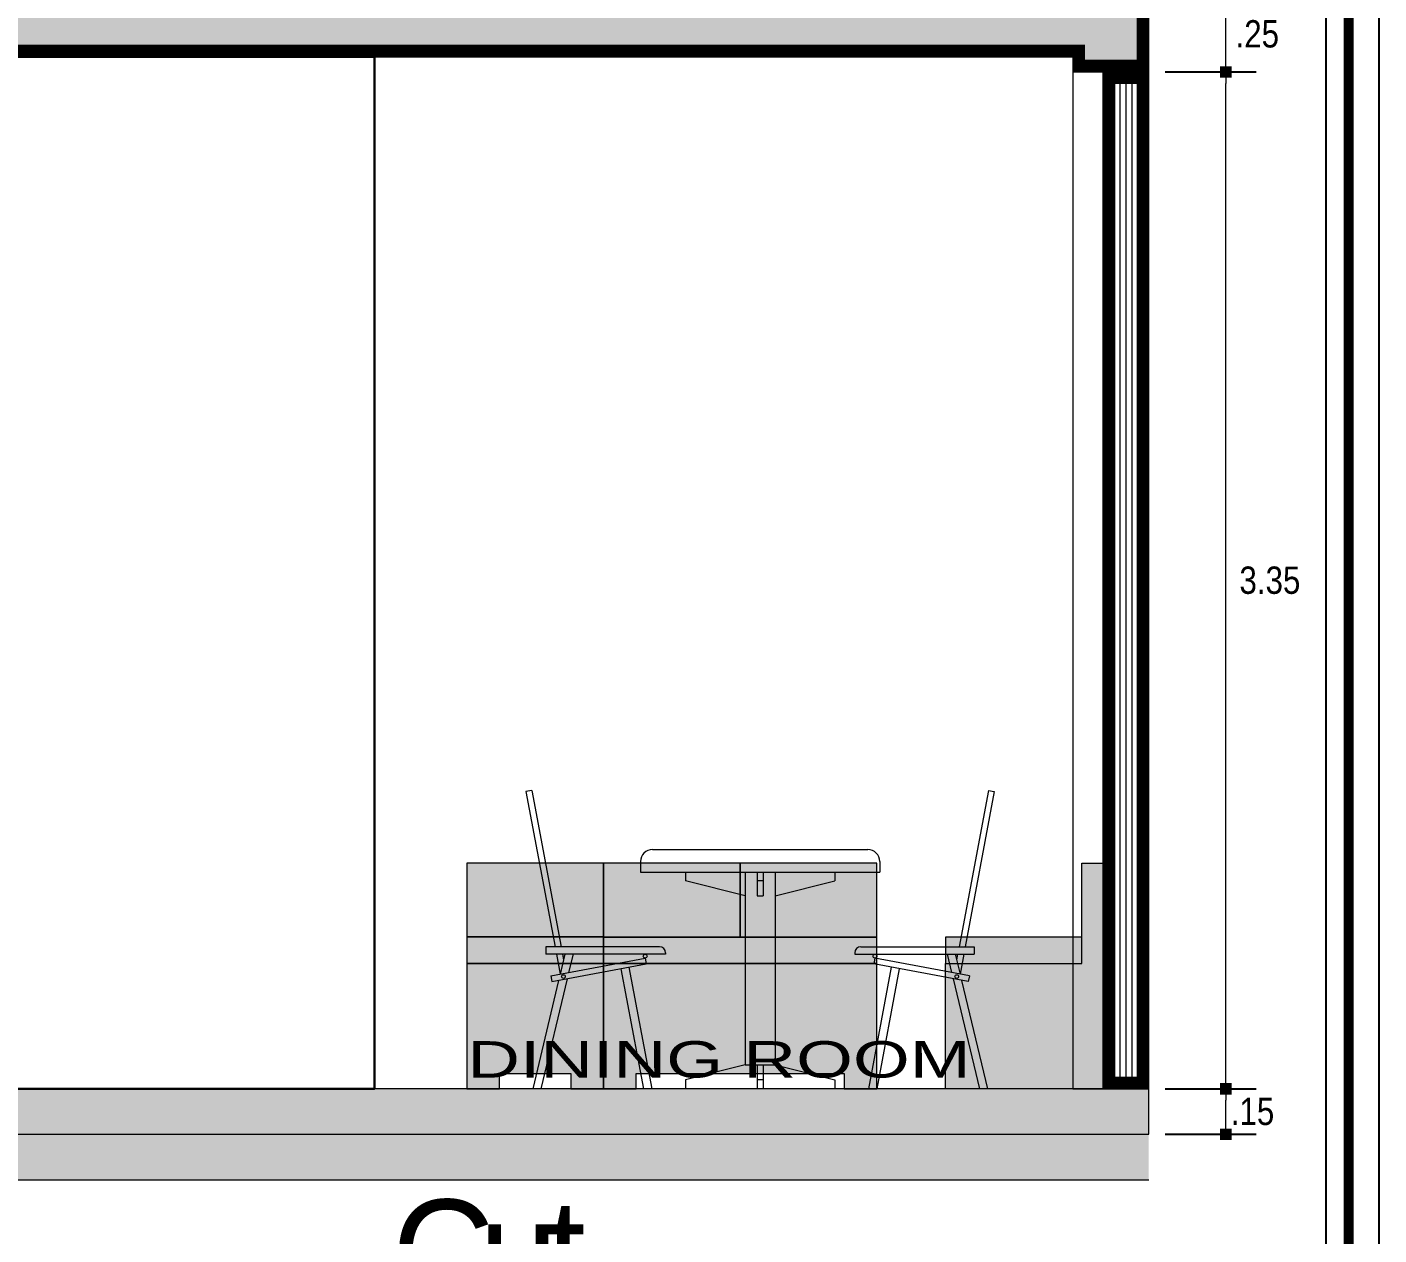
# Model space of a CAD drawing. Header units: millimetres. Extents: x 1555 to 3397, y 790 to 1592.
# Drawn here: x 1726.18 to 1730.633, y 804.429 to 808.408 of the extents above; entities that cross this region are included whole.
import ezdxf

# ---------------------------------------------------------------- set-up
doc = ezdxf.new("R2010")
doc.units = ezdxf.units.MM
doc.layers.get('0').update_dxf_attribs({"lineweight": 5})
doc.layers.get('Defpoints').update_dxf_attribs({"lineweight": 5})
for name, color, linetype, lineweight in [('0-Hach de Muro Alto', 145, 'Continuous', 5), ('0-Muro Alto', 145, 'Continuous', 5), ('02', 2, 'Continuous', 5), ('CONCRETO', 139, 'Continuous', 9), ('CONCRETO DE LOSA ALIGERADO', 251, 'Continuous', 5), ('COTA', 250, 'Continuous', 9), ('LOSA STDIO ARQ', 7, 'Continuous', 13), ('MARCO DE MENBRETE', 252, 'Continuous', 25), ('MARCO DE VENTANA Y PUERTA', 250, 'Continuous', 13), ('muebles', 8, 'Continuous', 5), ('PISO LM02', 250, 'Continuous', 18), ('sub testooo', 20, 'Continuous', 13), ('TEXT2', 7, 'Continuous', 9)]:
    doc.layers.add(name, color=color, linetype=linetype, lineweight=lineweight)
for name, color, linetype, lineweight, true_color in [('COLUMNA ELEVACION', 7, 'Continuous', 9, 0x44484a), ('CONCRETO DE  N.P.T.', 7, 'Continuous', 20, 0x4a4747), ('HACH TERRENO NATURAL', 7, 'Continuous', 9, 0x99502e), ('MARCO  LOGITO LM', 7, 'Continuous', 25, 0x5b584a), ('MUEBLESSS', 7, 'Continuous', 0, 0x3d3d3d), ('MURO INTERIOR 01', 7, 'Continuous', 30, 0x4b4d46), ('RELLENO DE MURO CORTE', 7, 'Continuous', 5, 0x5b605f), ('SILLON LM01', 7, 'Continuous', 15, 0x7b877c), ('SILLON LM02', 7, 'Continuous', 15, 0x6b6a56), ('SILLON LM03', 7, 'Continuous', 15, 0x6a7062)]:
    doc.layers.add(name, color=color, linetype=linetype, lineweight=lineweight, true_color=true_color)
doc.layers.add('LOGO', color=7, linetype='Continuous')
doc.styles.add('DETALLES', font='techl___.ttf')
doc.styles.add('TEXTO-AMBIENTES', font='GOTHIC.TTF', dxfattribs={"width": 1.5, "height": 0.125})
doc.dimstyles.new('50$0', dxfattribs={"dimscale": 0, "dimtxt": 0.09, "dimasz": 0.038, "dimexe": 0.1, "dimexo": 0.05, "dimgap": 0.02, "dimtad": 2, "dimtih": 1, "dimtoh": 1, "dimlfac": -1, "dimzin": 4, "dimdsep": 46, "dimtxsty": 'DETALLES', "dimblk": 'BOXFILLED', "dimcen": 2.5, "dimclrd": 256, "dimclre": 256, "dimclrt": 256, "dimazin": 0, "dimtfac": 1, "dimtmove": 0, "dimatfit": 2, "dimldrblk": 'DOT', "dimfxl": 0.2, "dimfxlon": 1, "dimtolj": 1, "dimtzin": 0, "dimlwd": -1, "dimarcsym": 0})

# ---------------------------------------------------------------- blocks, each defined once
blk = doc.blocks.new('MESASIEL')
for p, q in [((136.2, -111.3), (134.23, -111.67)), ((134.23, -111.67), (143.98, -163.59)), ((136.2, -111.3), (146.01, -163.59)), ((288.89, -111.3), (279.08, -163.59)), ((290.86, -111.67), (281.11, -163.59)), ((288.89, -111.3), (290.86, -111.67)), ((176.55, -131.09), (248.55, -131.09)), ((172.55, -135.09), (172.55, -138.59)), ((252.55, -135.09), (252.55, -138.59)), ((172.55, -138.59), (252.55, -138.59)), ((187.55, -138.59), (187.55, -141.59)), ((207.55, -138.59), (207.55, -203.09)), ((211.55, -138.59), (211.55, -146.59)), ((213.55, -138.59), (213.55, -146.59)), ((217.55, -138.59), (217.55, -203.09)), ((237.55, -138.59), (237.55, -141.59)), ((207.55, -146.59), (187.55, -141.59)), ((213.55, -141.59), (211.55, -141.59)), ((217.55, -146.59), (237.55, -141.59)), ((211.55, -146.59), (213.55, -146.59)), ((140.91, -163.59), (140.91, -166.09)), ((178.91, -163.59), (140.91, -163.59)), ((180.91, -166.09), (140.91, -166.09)), ((144.45, -166.09), (145.69, -172.7)), ((147.27, -166.09), (145.69, -172.7)), ((146.48, -166.09), (146.83, -167.93)), ((149.99, -166.09), (148.53, -172.17)), ((180.91, -165.59), (180.91, -166.09)), ((244.18, -165.59), (244.18, -166.09)), ((244.18, -166.09), (284.18, -166.09)), ((246.18, -163.59), (284.18, -163.59)), ((275.1, -166.09), (276.56, -172.17)), ((277.82, -166.09), (279.4, -172.7)), ((278.61, -166.09), (278.26, -167.93)), ((280.64, -166.09), (279.4, -172.7)), ((284.18, -163.59), (284.18, -166.09)), ((142.55, -173.29), (174.13, -167.36)), ((142.92, -175.26), (174.5, -169.33)), ((166, -170.92), (173.54, -211.09)), ((168.67, -170.42), (176.31, -211.09)), ((174.13, -167.36), (174.5, -169.33)), ((256.42, -170.42), (248.78, -211.09)), ((250.96, -167.36), (250.59, -169.33)), ((282.17, -175.26), (250.59, -169.33)), ((282.54, -173.29), (250.96, -167.36)), ((259.09, -170.92), (251.55, -211.09)), ((145.18, -174.83), (136.52, -211.09)), ((148.02, -174.3), (139.23, -211.09)), ((142.55, -173.29), (142.92, -175.26)), ((277.07, -174.3), (285.86, -211.09)), ((279.91, -174.83), (288.58, -211.09)), ((282.54, -173.29), (282.17, -175.26)), ((207.55, -203.09), (187.55, -208.09)), ((207.55, -203.09), (217.55, -203.09)), ((211.55, -203.09), (211.55, -211.09)), ((213.55, -203.09), (213.55, -211.09)), ((217.55, -203.09), (237.55, -208.09)), ((187.55, -208.09), (187.55, -211.09)), ((213.55, -208.09), (211.55, -208.09)), ((237.55, -208.09), (237.55, -211.09))]:
    blk.add_line(p, q)
for centre in [(174.13, -166.73), (250.96, -166.73), (146.78, -173.56), (278.31, -173.56)]:
    blk.add_circle(centre, 0.635)
for centre, radius, start, end in [((176.55, -135.09), 4, 90, 180), ((248.55, -135.09), 4, 0, 90), ((178.91, -165.59), 2, 0, 90), ((246.18, -165.59), 2, 90, 180)]:
    blk.add_arc(centre, radius, start, end)
blk = doc.blocks.new('A$C14F77C9F')
blk.add_blockref('MESASIEL', (-134.23, 211.09))
blk = doc.blocks.new('_BOXFILLED')
at = {"color": 0, "linetype": 'ByBlock'}
blk.add_line((-0.5, 0), (-1, 0), dxfattribs=at)
blk.add_solid([(-0.5, 0.5), (0.5, 0.5), (-0.5, -0.5), (0.5, -0.5)], dxfattribs=at)
blk = doc.blocks.new('*D442')
at = {"layer": 'COTA', "lineweight": -2, "transparency": 16777216}
for p, q in [((1729.928, 804.9105), (1730.228, 804.9105)), ((1729.928, 804.7605), (1730.228, 804.7605))]:
    blk.add_line(p, q, dxfattribs=at)
at = {"layer": 'COTA', "transparency": 16777216}
blk.add_line((1730.128, 804.7985), (1730.128, 804.8725), dxfattribs=at)
at = {"layer": 'Defpoints', "color": 0, "transparency": 16777216}
for p in [(1729.8746, 804.9105), (1730.128, 804.9105), (1729.8746, 804.7605)]:
    blk.add_point(p, dxfattribs=at)
at = {"layer": 'COTA', "transparency": 16777216, "xscale": 0.038, "yscale": 0.038, "zscale": 0.038}
for p, rotation in [((1730.128, 804.9105), 90), ((1730.128, 804.7605), 270)]:
    blk.add_blockref('_BOXFILLED', p, dxfattribs=dict(at, rotation=rotation))
at = {"layer": 'COTA', "transparency": 16777216, "insert": (1730.2162, 804.8355), "char_height": 0.09, "attachment_point": 5, "style": 'DETALLES'}
blk.add_mtext('\\A1;.15', dxfattribs=at)
blk = doc.blocks.new('_Dot')
at = {"layer": '02', "color": 0, "lineweight": -2}
blk.add_line((-0.5, 0), (-1, 0), dxfattribs=at)
at = {"layer": '02', "color": 0, "const_width": 0.5}
blk.add_lwpolyline([(-0.25, 0, 1), (0.25, 0, 1)], format="xyb", close=True, dxfattribs=at)
blk = doc.blocks.new('*D443')
at = {"layer": 'COTA', "lineweight": -2, "transparency": 16777216}
for p, q in [((1729.928, 808.2605), (1730.228, 808.2605)), ((1729.928, 804.9105), (1730.228, 804.9105))]:
    blk.add_line(p, q, dxfattribs=at)
at = {"layer": 'COTA', "transparency": 16777216}
blk.add_line((1730.128, 804.9485), (1730.128, 808.2225), dxfattribs=at)
at = {"layer": 'Defpoints', "color": 0, "transparency": 16777216}
for p in [(1729.8746, 808.2605), (1730.128, 808.2605), (1729.8746, 804.9105)]:
    blk.add_point(p, dxfattribs=at)
at = {"layer": 'COTA', "transparency": 16777216, "xscale": 0.038, "yscale": 0.038, "zscale": 0.038}
for p, rotation in [((1730.128, 808.2605), 90), ((1730.128, 804.9105), 270)]:
    blk.add_blockref('_BOXFILLED', p, dxfattribs=dict(at, rotation=rotation))
at = {"layer": 'COTA', "transparency": 16777216, "insert": (1730.2735, 806.5855), "char_height": 0.09, "attachment_point": 5, "style": 'DETALLES'}
blk.add_mtext('\\A1;3.35', dxfattribs=at)
blk = doc.blocks.new('*D444')
at = {"layer": 'COTA', "lineweight": -2, "transparency": 16777216}
for p, q in [((1729.928, 808.5105), (1730.228, 808.5105)), ((1729.928, 808.2605), (1730.228, 808.2605))]:
    blk.add_line(p, q, dxfattribs=at)
at = {"layer": 'COTA', "transparency": 16777216}
blk.add_line((1730.128, 808.2985), (1730.128, 808.4725), dxfattribs=at)
at = {"layer": 'Defpoints', "color": 0, "transparency": 16777216}
for p in [(1729.8746, 808.5105), (1730.128, 808.5105), (1729.8746, 808.2605)]:
    blk.add_point(p, dxfattribs=at)
at = {"layer": 'COTA', "transparency": 16777216, "xscale": 0.038, "yscale": 0.038, "zscale": 0.038}
for p, rotation in [((1730.128, 808.5105), 90), ((1730.128, 808.2605), 270)]:
    blk.add_blockref('_BOXFILLED', p, dxfattribs=dict(at, rotation=rotation))
at = {"layer": 'COTA', "transparency": 16777216, "insert": (1730.2319, 808.3855), "char_height": 0.09, "attachment_point": 5, "style": 'DETALLES'}
blk.add_mtext('\\A1;.25', dxfattribs=at)
blk = doc.blocks.new('A$C23D843CB')
at = {"layer": 'SILLON LM02'}
blk.add_hatch(color=256, dxfattribs=at).paths.add_polyline_path([(-0.1969, 0.3022), (0.2531, 0.3022), (0.2531, 0.2152), (-0.1969, 0.2152)])
at = {"layer": 'SILLON LM03'}
blk.add_hatch(color=256, dxfattribs=at).paths.add_polyline_path([(0.2531, 0.2152), (-0.1969, 0.2152), (-0.1969, 0.5454), (-0.2669, 0.5454), (-0.2669, -0.1978), (0.2531, -0.1978)])
at = {"layer": 'MUEBLESSS'}
for points in [[(0.2531, 0.2152), (-0.1969, 0.2152), (-0.1969, 0.5454), (-0.2669, 0.5454), (-0.2669, -0.1978), (0.2531, -0.1978)], [(-0.1969, 0.3022), (0.2531, 0.3022), (0.2531, 0.2152), (-0.1969, 0.2152)]]:
    blk.add_lwpolyline(points, close=True, dxfattribs=at)
blk = doc.blocks.new('A$C0D822149')
at = {"layer": 'SILLON LM01'}
h = blk.add_hatch(color=256, dxfattribs=at)
h.paths.add_polyline_path([(-0.0056, 0.5283), (-0.4556, 0.5283), (-0.4556, 0.2339), (-0.0056, 0.2339)])
h.paths.add_polyline_path([(0.4444, 0.5283), (-0.0056, 0.5283), (-0.0056, 0.2339), (0.4444, 0.2339)])
at = {"layer": 'SILLON LM02'}
blk.add_hatch(color=256, dxfattribs=at).paths.add_polyline_path([(0.4444, 0.2851), (-0.4556, 0.2851), (-0.4556, 0.1982), (0.4444, 0.1982)])
at = {"layer": 'SILLON LM03'}
blk.add_hatch(color=256, dxfattribs=at).paths.add_polyline_path([(0.4444, 0.1982), (-0.4556, 0.1982), (-0.4556, -0.2149), (-0.3484, -0.2149), (-0.3484, -0.1649), (0.3373, -0.1649), (0.3373, -0.2149), (0.4444, -0.2149)])
at = {"layer": 'MUEBLESSS'}
for p, q in [((-0.4556, 0.4951), (-0.4556, -0.2149)), ((0.3448, 0.5283), (-0.3559, 0.5283)), ((0.4444, -0.2149), (0.4444, 0.4951)), ((-0.3484, -0.1649), (0.3373, -0.1649)), ((0.3373, -0.1649), (0.3373, -0.2149)), ((-0.4556, -0.2149), (-0.3484, -0.2149)), ((-0.3484, -0.2149), (-0.3484, -0.2047)), ((0.3373, -0.2149), (0.4444, -0.2149))]:
    blk.add_line(p, q, dxfattribs=at)
for points in [[(0.4444, 0.5283), (-0.4556, 0.5283), (-0.4556, 0.2851), (0.4444, 0.2851)], [(-0.0056, 0.5283), (-0.4556, 0.5283), (-0.4556, 0.2851), (-0.0056, 0.2851)], [(0.4444, 0.5283), (-0.0056, 0.5283), (-0.0056, 0.2851), (0.4444, 0.2851)], [(0.4444, 0.2851), (-0.4556, 0.2851), (-0.4556, 0.1982), (0.4444, 0.1982)], [(0.4444, 0.1982), (-0.4556, 0.1982), (-0.4556, -0.2149), (-0.3484, -0.2149), (-0.3484, -0.1649), (0.3373, -0.1649), (0.3373, -0.2149), (0.4444, -0.2149)]]:
    blk.add_lwpolyline(points, close=True, dxfattribs=at)
blk = doc.blocks.new('A$C30E4131D')
at = {"layer": 'SILLON LM01'}
blk.add_hatch(color=256, dxfattribs=at).paths.add_polyline_path([(0.1841, 0.4726), (-0.2659, 0.4726), (-0.2659, 0.1781), (0.1841, 0.1781)])
at = {"layer": 'SILLON LM02'}
blk.add_hatch(color=256, dxfattribs=at).paths.add_polyline_path([(0.1841, 0.2294), (-0.2659, 0.2294), (-0.2659, 0.1424), (0.1841, 0.1424)])
at = {"layer": 'SILLON LM03'}
blk.add_hatch(color=256, dxfattribs=at).paths.add_polyline_path([(0.1841, 0.1424), (-0.2659, 0.1424), (-0.2659, -0.2706), (-0.1588, -0.2706), (-0.1588, -0.2206), (0.077, -0.2206), (0.077, -0.2706), (0.1841, -0.2706)])
at = {"layer": 'MUEBLESSS'}
for p, q in [((0.0844, 0.4726), (-0.1662, 0.4726)), ((0.1841, -0.2706), (0.1841, 0.4393)), ((-0.1588, -0.2206), (0.077, -0.2206)), ((0.077, -0.2206), (0.077, -0.2706)), ((-0.1588, -0.2706), (-0.1588, -0.2605)), ((-0.2659, -0.2706), (-0.1588, -0.2706)), ((0.077, -0.2706), (0.1841, -0.2706))]:
    blk.add_line(p, q, dxfattribs=at)
for points in [[(0.1841, 0.4726), (-0.2659, 0.4726), (-0.2659, 0.2294), (0.1841, 0.2294)], [(0.1841, 0.4726), (-0.2659, 0.4726), (-0.2659, 0.2294), (0.1841, 0.2294)], [(0.1841, 0.2294), (-0.2659, 0.2294), (-0.2659, 0.1424), (0.1841, 0.1424)], [(0.1841, 0.1424), (-0.2659, 0.1424), (-0.2659, -0.2706), (-0.1588, -0.2706), (-0.1588, -0.2206), (0.077, -0.2206), (0.077, -0.2706), (0.1841, -0.2706)]]:
    blk.add_lwpolyline(points, close=True, dxfattribs=at)

msp = doc.modelspace()

# ---------------------------------------------------------------- hatches: boundary and pattern name
at = {"layer": 'CONCRETO', "ltscale": 0.05}
h = msp.add_hatch(dxfattribs=at)
h.set_pattern_fill('CONCRT,_O', color=256, scale=0.08, angle=75, pattern_type=2)
h.set_pattern_definition([(75, (832.40237, -700.64873), (-0.0565685425, 0.0979795897), [0.004, -0.028, 0, -0.04, 0, -0.008]), (75, (832.37919, -700.64252), (-0.0565685425, 0.0979795897), [0, -0.028, 0.004, -0.04, 0, -0.008]), (75, (832.36373, -700.63838), (-0.0565685425, 0.0979795897), [0, -0.032, 0, -0.036, 0.004, -0.008]), (75, (832.33282, -700.6301), (-0.0565685425, 0.0979795897), [0, -0.032, 0.004, -0.036, 0, -0.008]), (165, (832.40623, -700.64977), (-0.0979795897, -0.0565685425), [0.004, -0.076]), (165, (832.414516, -700.61886), (-0.0979795897, -0.0565685425), [-0.028, 0.004, -0.024, 0, -0.02, 0.004]), (165, (832.42487, -700.58022), (-0.0979795897, -0.0565685425), [0, -0.04, 0.004, -0.02, 0, -0.016]), (165, (832.408304, -700.64204), (-0.0489897949, -0.02828427125), [0, -0.012, 0, -0.012, 0, -0.016]), (165, (832.40651, -700.63328), (-0.0489897949, -0.02828427125), [0, -0.016, 0, -0.012, 0, -0.012]), (165, (832.412445, -700.626587), (-0.0489897949, -0.02828427125), [0, -0.016, 0, -0.016, 0, -0.008]), (165, (832.40886, -700.60906), (-0.0489897949, -0.02828427125), [0, -0.012, 0, -0.016, 0, -0.012]), (120, (832.406234, -700.64977), (-0.077274066, 0.0207055236), [0.0056568, -0.03394112, 0.0056568, -0.0678823648]), (210, (832.414516, -700.61886), (-0.077274066, 0.0207055236), [-0.056568, 0.0056568, -0.0452554848, 0.0056568])])
h.paths.add_polyline_path([(1729.8746, 804.86055), (1724.9246, 804.86055), (1724.9246, 804.71055), (1723.8746, 804.71055), (1723.8746, 804.89055), (1723.6246, 804.89055), (1723.6246, 805.07055), (1723.3746, 805.07055), (1723.3746, 805.25055), (1723.1246, 805.25055), (1723.1246, 805.43055), (1711.9746, 805.43055), (1711.9746, 805.33055), (1723.0246, 805.33055), (1723.0246, 805.15055), (1723.2746, 805.15055), (1723.2746, 804.97055), (1723.5246, 804.97055), (1723.5246, 804.79055), (1723.7746, 804.79055), (1723.7746, 804.61055), (1725.0246, 804.61055), (1725.0246, 804.76055), (1729.8746, 804.76055)])
at = {"layer": 'CONCRETO DE  N.P.T.', "ltscale": 0.05}
h = msp.add_hatch(dxfattribs=at)
h.set_pattern_fill('SAND,_O', color=256, scale=0.05, pattern_type=2)
h.set_pattern_definition([(0, (832.263897, -700.108236), (0.0295, 0.0215), [0, -0.012, 0, -0.016, 0, -0.028]), (10, (832.284397, -700.085236), (0.01654435144, 0.0415034268), [0, -0.031, 0, -0.007, 0, -0.0265]), (20, (832.267397, -700.090236), (0.0105370084, 0.0485306239), [0, -0.0215, 0, -0.0145, 0, -0.0315]), (30, (832.286897, -700.095236), (0.0011865335, 0.0399448637), [0, -0.028, 0, -0.0355, 0, -0.0255]), (40, (832.278397, -700.100236), (0.01400418, 0.04242797358), [0, -0.0205, 0, -0.0165, 0, -0.0285]), (50, (832.299397, -700.105236), (-0.00770419094, 0.03126732227), [0, -0.006, 0, -0.0395, 0, -0.0235]), (60, (832.289897, -700.110236), (-0.007511851, 0.05398909236), [0, -0.0075, 0, -0.0235, 0, -0.027]), (70, (832.277897, -700.115236), (-0.01408848712, 0.02853970095), [0, -0.014, 0, -0.016, 0, -0.0365]), (80, (832.281397, -700.120236), (-0.01709383663, 0.03550775618), [0, -0.018, 0, -0.0215]), (90, (832.302897, -700.125236), (-0.0335, 0.023), [0, -0.0275, 0, -0.0155, 0, -0.0365]), (100, (832.260897, -700.120236), (-0.0302947045, 0.01344361854), [0, -0.014, 0, -0.029, 0, -0.033]), (110, (832.265897, -700.115236), (-0.0313622299, 0.0247671261), [0, -0.024, 0, -0.019, 0, -0.0265]), (120, (832.270897, -700.110236), (-0.0445967875, 0.01524390183), [0, -0.033, 0, -0.0105, 0, -0.038]), (130, (832.275897, -700.105236), (-0.0330326731, -0.00030415074), [0, -0.019, 0, -0.007, 0, -0.039]), (140, (832.280897, -700.100236), (-0.0519419007, -0.0066737509), [0, -0.0055, 0, -0.029, 0, -0.024]), (150, (832.285897, -700.095236), (-0.0401996732, -0.0166278764), [0, -0.014, 0, -0.0165, 0, -0.032]), (160, (832.290897, -700.090236), (-0.0494754931, -0.0277520374), [0, -0.0295, 0, -0.012, 0, -0.0205]), (170, (832.295897, -700.085236), (-0.02423954834, -0.02517328537), [0, -0.019, 0, -0.011, 0, -0.0385])])
h.paths.add_polyline_path([(1711.9746, 805.43055), (1723.1246, 805.43055), (1723.1246, 805.25055), (1723.3746, 805.25055), (1723.3746, 805.07055), (1723.6246, 805.07055), (1723.6246, 804.89055), (1723.8746, 804.89055), (1723.8746, 804.71055), (1724.9246, 804.71055), (1724.9246, 804.86055), (1729.8746, 804.86055), (1729.8746, 804.91055), (1724.8746, 804.91055), (1724.8746, 804.76055), (1723.9246, 804.76055), (1723.9246, 804.94055), (1723.6746, 804.94055), (1723.6746, 805.12055), (1723.4246, 805.12055), (1723.4246, 805.30055), (1723.1746, 805.30055), (1723.1746, 805.48055), (1711.9746, 805.48055)])
at = {"layer": 'CONCRETO DE LOSA ALIGERADO'}
h = msp.add_hatch(dxfattribs=at)
h.set_pattern_fill('CONCRETE', color=256, scale=0.18, style=0, pattern_type=2)
h.set_pattern_definition([(45, (290.96798, -151.74007), (0, 0.180000819), [0.0254556, -0.050913, 0.0127278, -0.0763668, 0.0254556, -0.063639641]), (135, (291.08498, -151.73107), (-0.180000819, 0), [0.02545578, -0.0381834, 0.0127278, -0.063639, 0.02545578, -0.089096681]), (63.434949, (290.940976, -151.76707), (9e-12, 0.18), [0.020124, -0.080496, 0.020124, -0.080502118]), (116.565051, (290.940976, -151.76707), (-7e-11, 0.18), [0.020124, -0.080496, 0.020124, -0.080502118]), (0, (290.94098, -151.74907), (0, 0.18), [0.009, -0.072, 0.018, -0.072, 0.009]), (0, (290.94098, -151.72207), (0, 0.18), [-0.027, 0.018, -0.072, 0, -0.063, 0]), (0, (290.94098, -151.71307), (0, 0.18), [-0.072, 0, -0.054, 0.018, -0.036, 0]), (0, (290.94098, -151.68607), (0, 0.18), [-0.036, 0, -0.045, 0.018, -0.081, 0]), (0, (290.94098, -151.65907), (0, 0.18), [-0.036, 0.018, -0.072, 0.018, -0.036, 0]), (0, (290.94098, -151.61407), (0, 0.18), [-0.027, 0.018, -0.036, 0, -0.099, 0]), (0, (290.94098, -151.60507), (0, 0.18), [-0.036, 0, -0.108, 0.018, -0.018, 0]), (90, (290.94998, -151.73107), (-0.18, 0), [-0.054, 0, -0.054, 0, -0.072, 0]), (90, (290.96798, -151.76707), (-0.18, 0), [-0.027, 0.018, -0.072, 0, -0.063, 0]), (90, (290.98598, -151.76707), (-0.18, 0), [-0.072, 0, -0.063, 0.018, -0.027, 0]), (90, (291.08498, -151.76707), (-0.18, 0), [-0.036, 0.018, -0.09, 0.018, -0.018, 0]), (90, (290.95898, -151.74907), (-0.18, 0), [-0.054, 0, -0.063, 0, -0.063, 0]), (90, (290.97698, -151.74907), (-0.18, 0), [-0.045, 0, -0.099, 0, -0.036, 0]), (90, (290.99498, -151.74007), (-0.18, 0), [-0.09, 0, -0.027, 0, -0.063, 0]), (90, (291.00398, -151.75807), (-0.18, 0), [-0.081, 0, -0.036, 0, -0.045, 0]), (90, (291.02198, -151.73107), (-0.18, 0), [-0.072, 0, -0.027, 0, -0.072, 0]), (90, (291.03098, -151.72207), (-0.18, 0), [-0.081, 0, -0.036, 0, -0.063, 0]), (90, (291.03998, -151.76707), (-0.18, 0), [-0.108, 0, -0.045, 0, -0.027, 0]), (90, (291.04898, -151.74007), (-0.18, 0), [-0.036, 0, -0.072, 0, -0.072, 0]), (90, (291.05798, -151.74907), (-0.18, 0), [-0.081, 0, -0.045, 0, -0.054, 0]), (90, (291.06698, -151.75807), (-0.18, 0), [-0.072, 0, -0.054, 0, -0.054, 0]), (90, (291.08498, -151.74907), (-0.18, 0), [-0.054, 0, -0.054, 0, -0.072, 0]), (90, (291.10298, -151.74007), (-0.18, 0), [-0.072, 0, -0.036, 0, -0.072, 0]), (90, (291.11198, -151.73107), (-0.18, 0), [-0.027, 0, -0.108, 0, -0.045, 0])])
h.paths.add_polyline_path([(1724.8746, 808.36055), (1724.8746, 808.26055), (1725.1246, 808.26055), (1725.1246, 808.31055), (1729.6246, 808.31055), (1729.6246, 808.26055), (1729.8746, 808.26055), (1729.8746, 808.51055), (1723.6746, 808.51055), (1723.6746, 808.70055), (1723.4246, 808.70055), (1723.4246, 808.89055), (1723.1746, 808.89055), (1723.1746, 809.08055), (1711.9746, 809.08055), (1711.9746, 808.88055), (1722.93986, 808.88055), (1722.9746, 808.85414), (1723.18986, 808.69055), (1723.21188, 808.67381), (1723.2246, 808.66414), (1723.43986, 808.50055), (1723.46188, 808.48381), (1723.4746, 808.47414), (1723.62407, 808.36055)])
at = {"layer": 'HACH TERRENO NATURAL'}
h = msp.add_hatch(dxfattribs=at)
h.set_pattern_fill('EARTH', color=256, scale=0.04, angle=30, style=0)
h.set_pattern_definition([(30, (-30.55552, 0), (0.092970453, 0.346970453), [0.254, -0.254]), (30, (-30.60315, 0.0825), (0.092970453, 0.346970453), [0.254, -0.254]), (30, (-30.65077, 0.16498), (0.092970453, 0.346970453), [0.254, -0.254]), (120, (-30.63915, 0.20835), (-0.346970453, 0.092970453), [0.254, -0.254]), (120, (-30.55666, 0.25597), (-0.346970453, 0.092970453), [0.254, -0.254]), (120, (-30.47418, 0.3036), (-0.346970453, 0.092970453), [0.254, -0.254])])
h.paths.add_polyline_path([(1723.5246, 804.97055), (1723.2746, 804.97055), (1723.2746, 805.15055), (1723.0246, 805.15055), (1723.0246, 805.33055), (1711.9746, 805.33055), (1711.9746, 805.18055), (1711.1246, 805.18055), (1711.1246, 805.03055), (1710.27849, 805.03055), (1710.27849, 804.88055), (1711.2746, 804.88055), (1711.2746, 805.03055), (1711.9746, 805.03055), (1711.9746, 804.61055), (1722.8746, 804.61055), (1722.8746, 804.46055), (1725.1746, 804.46055), (1725.1746, 804.61055), (1729.8746, 804.61055), (1729.8746, 804.76055), (1725.0246, 804.76055), (1725.0246, 804.61055), (1723.7746, 804.61055), (1723.7746, 804.79055), (1723.5246, 804.79055)])
at = {"layer": 'RELLENO DE MURO CORTE'}
h = msp.add_hatch(dxfattribs=at)
h.set_pattern_fill('_USER', color=256, scale=0.02, angle=90, style=0, pattern_type=0)
h.set_pattern_definition([(90, (94.739787, -7.142844), (-0.02, 0), [])])
h.paths.add_polyline_path([(1729.8546, 808.24055), (1729.7446, 808.24055), (1729.7446, 804.93055), (1729.8546, 804.93055)])

# ---------------------------------------------------------------- linework, layer by layer
at = {"layer": '0-Hach de Muro Alto', "const_width": 0.04}
msp.add_lwpolyline([(1729.8546, 808.24055), (1729.7446, 808.24055), (1729.7446, 804.93055), (1729.8546, 804.93055)], close=True, dxfattribs=at)
at = {"layer": '0-Muro Alto'}
msp.add_lwpolyline([(1729.8746, 808.26055), (1729.7246, 808.26055), (1729.7246, 804.91055), (1729.8746, 804.91055)], close=True, dxfattribs=at)
at = {"layer": 'COLUMNA ELEVACION'}
msp.add_lwpolyline([(1729.7246, 808.26055), (1729.6246, 808.26055), (1729.6246, 804.91055), (1729.7246, 804.91055)], close=True, dxfattribs=at)
at = {"layer": 'LOGO'}
msp.add_lwpolyline([(1730.63266, 789.52369), (1689.17793, 789.52369), (1689.17793, 818.66337), (1730.63266, 818.66337)], close=True, dxfattribs=at)
at = {"layer": 'LOSA STDIO ARQ', "const_width": 0.04}
msp.add_lwpolyline([(1719.9746, 808.90055), (1722.94659, 808.90055), (1723.6308, 808.38055), (1724.8946, 808.38055), (1724.8946, 808.28055), (1725.1046, 808.28055), (1725.1046, 808.33055), (1725.29124, 808.33055), (1729.6446, 808.33055), (1729.6446, 808.28055), (1729.8546, 808.28055), (1729.8546, 808.49055), (1724.8746, 808.49055), (1723.6546, 808.49055), (1723.6546, 808.68055), (1723.4046, 808.68055), (1723.4046, 808.87055), (1723.1546, 808.87055), (1723.1546, 809.06055), (1711.9946, 809.06055)], dxfattribs=at)
at = {"layer": 'MARCO  LOGITO LM', "ltscale": 0.8, "const_width": 0.03358}
msp.add_lwpolyline([(1689.27793, 818.56337), (1730.53266, 818.56337), (1730.53266, 789.62369), (1689.27793, 789.62369)], close=True, dxfattribs=at)
at = {"layer": 'MARCO DE MENBRETE'}
msp.add_lwpolyline([(1689.35293, 818.48837), (1730.45766, 818.48837), (1730.45766, 789.69869), (1689.35293, 789.69869)], close=True, dxfattribs=at)
at = {"layer": 'MARCO DE VENTANA Y PUERTA'}
msp.add_lwpolyline([(1719.9746, 808.88055), (1722.93986, 808.88055), (1723.62407, 808.36055), (1724.8746, 808.36055), (1724.8746, 808.26055), (1725.1246, 808.26055), (1725.1246, 808.31055), (1725.29124, 808.31055), (1729.6246, 808.31055), (1729.6246, 808.26055), (1729.8746, 808.26055), (1729.8746, 808.51055), (1724.8746, 808.51055), (1723.6746, 808.51055), (1723.6746, 808.70055), (1723.4246, 808.70055), (1723.4246, 808.89055), (1723.1746, 808.89055), (1723.1746, 809.08055), (1711.9746, 809.08055)], dxfattribs=at)
at = {"layer": 'MURO INTERIOR 01'}
msp.add_lwpolyline([(1727.3246, 808.31055), (1726.0746, 808.31055), (1726.0746, 804.91055), (1727.3246, 804.91055)], close=True, dxfattribs=at)
at = {"layer": 'PISO LM02'}
msp.add_lwpolyline([(1725.0246, 804.76055), (1729.8746, 804.76055), (1729.8746, 804.91055), (1724.8746, 804.91055), (1724.8746, 804.76055), (1723.9246, 804.76055), (1723.9246, 804.94055), (1723.6746, 804.94055), (1723.6746, 805.12055), (1723.4246, 805.12055), (1723.4246, 805.30055), (1723.1746, 805.30055), (1723.1746, 805.48055), (1711.9746, 805.48055), (1711.9746, 805.33055), (1723.0246, 805.33055), (1723.0246, 805.15055), (1723.2746, 805.15055), (1723.2746, 804.97055), (1723.5246, 804.97055), (1723.5246, 804.79055), (1723.7746, 804.79055), (1723.7746, 804.61055), (1725.0246, 804.61055)], close=True, dxfattribs=at)
msp.add_lwpolyline([(1710.27849, 804.88055), (1711.2746, 804.88055), (1711.2746, 805.03055), (1711.9746, 805.03055), (1711.9746, 804.61055), (1722.8746, 804.61055), (1722.8746, 804.46055), (1725.1746, 804.46055), (1725.1746, 804.61055), (1729.8746, 804.61055)], dxfattribs=at)

# ---------------------------------------------------------------- block references
at = {"layer": 'muebles', "xscale": 0.009849599999966999, "yscale": 0.009849599999966999, "zscale": 0.009849599999966999}
msp.add_blockref('A$C14F77C9F', (1727.82298, 804.91055), dxfattribs=at)
at = {"layer": 'MUEBLESSS'}
for name, p in [('A$C30E4131D', (1727.89439, 805.18119)), ('A$C0D822149', (1728.53408, 805.1254))]:
    msp.add_blockref(name, p, dxfattribs=at)
at = {"layer": 'MUEBLESSS', "xscale": -1}
msp.add_blockref('A$C23D843CB', (1729.45767, 805.10835), dxfattribs=at)

# ---------------------------------------------------------------- texts
at = {"layer": 'sub testooo', "linetype": 'Continuous', "lineweight": 0, "insert": (1727.38159, 804.54528), "char_height": 0.35, "width": 2.2811505, "attachment_point": 1}
msp.add_mtext('{\\fCentury Gothic|b0|i0|c0|p34;\\T0.75;Cut}', dxfattribs=at)
at = {"layer": 'TEXT2', "insert": (1728.45879, 805.00657, 0.00006), "char_height": 0.12, "width": 1.9880209, "attachment_point": 5, "style": 'TEXTO-AMBIENTES'}
msp.add_mtext('\\A1;DINING ROOM', dxfattribs=at)

# ---------------------------------------------------------------- dimensions: what is measured, and where the dimension line sits
at = {"layer": 'COTA'}
for base, p1, p2, picture, middle in [((1730.128, 808.51055), (1729.8746, 808.26055), (1729.8746, 808.51055), '*D444', (1730.23188, 808.38555)), ((1730.128, 808.26055), (1729.8746, 804.91055), (1729.8746, 808.26055), '*D443', (1730.27353, 806.58555))]:
    dim = msp.add_linear_dim(base=base, p1=p1, p2=p2, angle=270, dimstyle='50$0', override={"dimscale": 1, "dimtmove": 1}, dxfattribs=at)
    dim.commit()
    dim.dimension.update_dxf_attribs({"geometry": picture, "text_midpoint": middle})
dim = msp.add_aligned_dim(p1=(1729.8746, 804.76055), p2=(1729.8746, 804.91055), distance=-0.2534, dimstyle='50$0', override={"dimscale": 1, "dimtmove": 1}, dxfattribs=at)
dim.commit()
dim.dimension.update_dxf_attribs({"geometry": '*D442', "text_midpoint": (1730.21622, 804.83555)})

doc.saveas('drawing.dxf')
